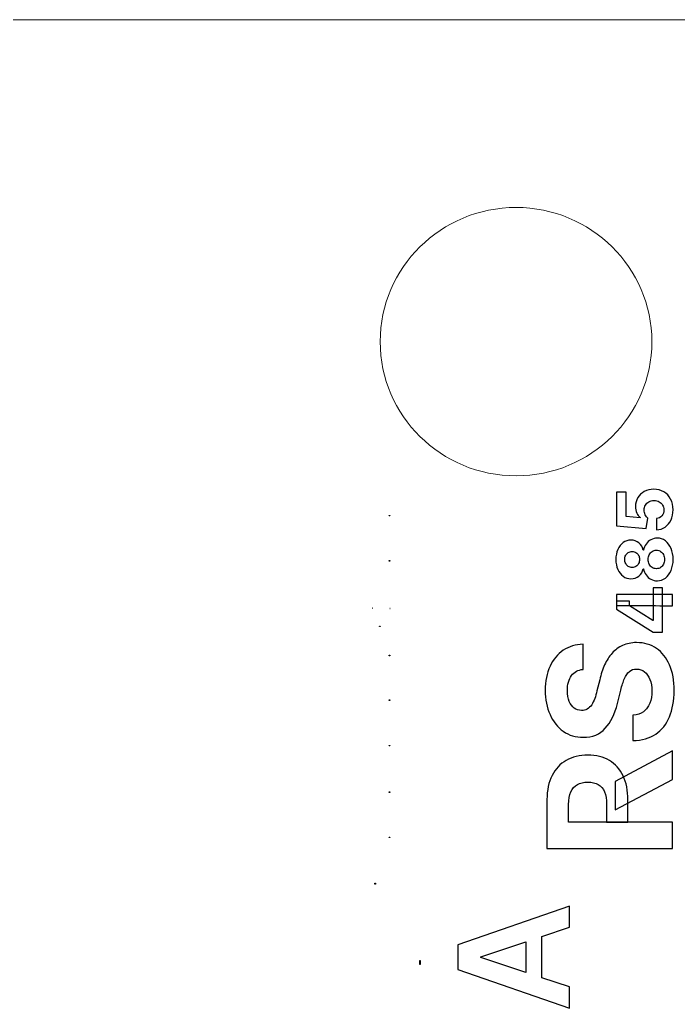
# Model space of a CAD drawing. Header units: millimetres. Extents: x -62 to 62, y -18 to 18.
# Drawn here: x 13.53 to 25.8, y 0.07 to 18.5 of the extents above; entities that cross this region are included whole.
import ezdxf
from ezdxf.lldxf.tags import DXFTag

# ---------------------------------------------------------------- set-up
doc = ezdxf.new("R2010")
doc.units = ezdxf.units.MM
doc.header["$MEASUREMENT"] = 0
doc.header["$XCLIPFRAME"] = 0
doc.layers.add('Layer 1', color=7, linetype='Continuous')
tags = doc.linetypes.add('New Line33', pattern=[0.2, 0.1, -0.1]).pattern_tags.tags
tags[6:7] = [DXFTag(74, 4), DXFTag(75, 0), DXFTag(340, '0'), DXFTag(46, 1.0), DXFTag(50, 0.0), DXFTag(44, 0.0), DXFTag(45, 0.0)]
tags[4:5] = [DXFTag(74, 4), DXFTag(75, 0), DXFTag(340, '0'), DXFTag(46, 1.0), DXFTag(50, 0.0), DXFTag(44, 0.0), DXFTag(45, 0.0)]
tags = doc.linetypes.add('New Line40', pattern=[0.2, 0.1, -0.1]).pattern_tags.tags
tags[6:7] = [DXFTag(74, 4), DXFTag(75, 0), DXFTag(340, '0'), DXFTag(46, 1.0), DXFTag(50, 0.0), DXFTag(44, 0.0), DXFTag(45, 0.0)]
tags[4:5] = [DXFTag(74, 4), DXFTag(75, 0), DXFTag(340, '0'), DXFTag(46, 1.0), DXFTag(50, 0.0), DXFTag(44, 0.0), DXFTag(45, 0.0)]
picture_1 = doc.add_image_def('image2.png', size_in_pixel=(57, 54))
picture_2 = doc.add_image_def('image3.png', size_in_pixel=(57, 54))
picture_3 = doc.add_image_def('image14.png', size_in_pixel=(56, 51))
picture_4 = doc.add_image_def('image15.png', size_in_pixel=(15, 16))
picture_5 = doc.add_image_def('image16.png', size_in_pixel=(56, 15))
picture_6 = doc.add_image_def('image17.png', size_in_pixel=(70, 34))
picture_7 = doc.add_image_def('image18.png', size_in_pixel=(57, 52))
picture_8 = doc.add_image_def('image19.png', size_in_pixel=(57, 52))
picture_9 = doc.add_image_def('image20.png', size_in_pixel=(56, 51))
picture_10 = doc.add_image_def('image21.png', size_in_pixel=(56, 51))
picture_11 = doc.add_image_def('image22.png', size_in_pixel=(76, 66))
picture_12 = doc.add_image_def('image47.png', size_in_pixel=(7, 388))

msp = doc.modelspace()

# ---------------------------------------------------------------- linework, layer by layer
at = {"layer": 'Layer 1', "color": 1, "linetype": 'New Line40', "lineweight": 5}
msp.add_open_spline([(50.7865, 18.4998), (50.7865, 18.4998), (-50.7902, 18.4998), (-50.7902, 18.4998)], degree=3, dxfattribs=at)
at = {"layer": 'Layer 1', "color": 1, "linetype": 'New Line33', "lineweight": 5}
msp.add_open_spline([(25.3066, 12.4991), (25.3066, 13.8804), (24.1731, 15.0003), (22.7747, 15.0003), (22.7747, 15.0003), (21.3763, 15.0003), (20.2428, 13.8804), (20.2428, 12.4991), (20.2428, 12.4991), (20.2428, 11.1176), (21.3763, 9.9979), (22.7747, 9.9979), (22.7747, 9.9979), (24.1731, 9.9979), (25.3066, 11.1176), (25.3066, 12.4991)], degree=3, knots=[0, 0, 0, 0, 0.2, 0.2, 0.2, 0.2, 0.4, 0.4, 0.4, 0.4, 0.6, 0.6, 0.6, 0.6, 1, 1, 1, 1], dxfattribs=at)
at = {"layer": 'Layer 1'}
for points, knots in [([(25.703, 9.3639), (25.703, 9.2931), (25.6898, 9.2299), (25.6634, 9.1744), (25.6634, 9.1744), (25.6369, 9.1193), (25.6006, 9.0755), (25.5544, 9.0432), (25.5544, 9.0432), (25.508, 9.0107), (25.4548, 8.9939), (25.3952, 8.9925), (25.3952, 8.9925), (25.3952, 8.9925), (25.3952, 9.2029), (25.3952, 9.2029), (25.3952, 9.2029), (25.4353, 9.2053), (25.4681, 9.222), (25.493, 9.2531), (25.493, 9.2531), (25.518, 9.2841), (25.5305, 9.3211), (25.5305, 9.3639), (25.5305, 9.3639), (25.5305, 9.3979), (25.523, 9.428), (25.5077, 9.454), (25.5077, 9.454), (25.4919, 9.4804), (25.4706, 9.5009), (25.4434, 9.5157), (25.4434, 9.5157), (25.4156, 9.5307), (25.3838, 9.5383), (25.3477, 9.5383), (25.3477, 9.5383), (25.3112, 9.5383), (25.2791, 9.5305), (25.2517, 9.5152), (25.2517, 9.5152), (25.2238, 9.5001), (25.202, 9.4792), (25.1866, 9.4525), (25.1866, 9.4525), (25.171, 9.4257), (25.163, 9.3952), (25.1628, 9.3608), (25.1628, 9.3608), (25.1628, 9.3308), (25.1691, 9.3016), (25.1816, 9.2732), (25.1816, 9.2732), (25.1942, 9.2451), (25.2109, 9.2232), (25.2327, 9.2075), (25.2327, 9.2075), (25.2327, 9.2075), (25.1977, 9.0145), (25.1977, 9.0145), (25.1977, 9.0145), (25.1977, 9.0145), (24.6499, 9.0632), (24.6499, 9.0632), (24.6499, 9.0632), (24.6499, 9.0632), (24.6499, 9.6905), (24.6499, 9.6905), (24.6499, 9.6905), (24.6499, 9.6905), (24.8295, 9.6905), (24.8295, 9.6905), (24.8295, 9.6905), (24.8295, 9.6905), (24.8295, 9.242), (24.8295, 9.242), (24.8295, 9.242), (24.8295, 9.242), (25.0895, 9.2155), (25.0895, 9.2155), (25.0895, 9.2155), (25.0895, 9.2155), (25.0895, 9.2216), (25.0895, 9.2216), (25.0895, 9.2216), (25.0638, 9.2396), (25.0428, 9.2668), (25.0256, 9.3032), (25.0256, 9.3032), (25.0087, 9.3396), (25.0002, 9.3804), (25.0002, 9.4255), (25.0002, 9.4255), (25.0002, 9.4873), (25.0152, 9.5424), (25.0445, 9.5908), (25.0445, 9.5908), (25.0738, 9.6392), (25.1146, 9.6776), (25.166, 9.7056), (25.166, 9.7056), (25.217, 9.7336), (25.2756, 9.7475), (25.3424, 9.7472), (25.3424, 9.7472), (25.4123, 9.7475), (25.4745, 9.7315), (25.5291, 9.6991), (25.5291, 9.6991), (25.5831, 9.6669), (25.6256, 9.6221), (25.657, 9.5643), (25.657, 9.5643), (25.6877, 9.5068), (25.703, 9.44), (25.703, 9.3639)], [0, 0, 0, 0, 0.0333333, 0.0333333, 0.0333333, 0.0333333, 0.0666667, 0.0666667, 0.0666667, 0.0666667, 0.1, 0.1, 0.1, 0.1, 0.1333333, 0.1333333, 0.1333333, 0.1333333, 0.1666667, 0.1666667, 0.1666667, 0.1666667, 0.2, 0.2, 0.2, 0.2, 0.2333333, 0.2333333, 0.2333333, 0.2333333, 0.2666667, 0.2666667, 0.2666667, 0.2666667, 0.3, 0.3, 0.3, 0.3, 0.3333333, 0.3333333, 0.3333333, 0.3333333, 0.3666667, 0.3666667, 0.3666667, 0.3666667, 0.4, 0.4, 0.4, 0.4, 0.4333333, 0.4333333, 0.4333333, 0.4333333, 0.4666667, 0.4666667, 0.4666667, 0.4666667, 0.5, 0.5, 0.5, 0.5, 0.5333333, 0.5333333, 0.5333333, 0.5333333, 0.5666667, 0.5666667, 0.5666667, 0.5666667, 0.6, 0.6, 0.6, 0.6, 0.6333333, 0.6333333, 0.6333333, 0.6333333, 0.6666667, 0.6666667, 0.6666667, 0.6666667, 0.7, 0.7, 0.7, 0.7, 0.7333333, 0.7333333, 0.7333333, 0.7333333, 0.7666667, 0.7666667, 0.7666667, 0.7666667, 0.8, 0.8, 0.8, 0.8, 0.8333333, 0.8333333, 0.8333333, 0.8333333, 0.8666667, 0.8666667, 0.8666667, 0.8666667, 0.9, 0.9, 0.9, 0.9, 0.9333333, 0.9333333, 0.9333333, 0.9333333, 1, 1, 1, 1]), ([(25.703, 8.4389), (25.703, 8.3617), (25.6902, 8.2931), (25.6648, 8.2329), (25.6648, 8.2329), (25.6391, 8.1732), (25.6041, 8.1263), (25.5598, 8.0921), (25.5598, 8.0921), (25.5156, 8.0581), (25.4655, 8.0411), (25.4091, 8.0411), (25.4091, 8.0411), (25.3659, 8.0411), (25.3263, 8.0508), (25.2902, 8.0701), (25.2902, 8.0701), (25.2535, 8.0899), (25.2235, 8.1165), (25.1992, 8.1503), (25.1992, 8.1503), (25.1749, 8.184), (25.1595, 8.2217), (25.1528, 8.2635), (25.1528, 8.2635), (25.1528, 8.2635), (25.1456, 8.2635), (25.1456, 8.2635), (25.1456, 8.2635), (25.1341, 8.2088), (25.1074, 8.1643), (25.0649, 8.1303), (25.0649, 8.1303), (25.022, 8.0961), (24.972, 8.0792), (24.9152, 8.0792), (24.9152, 8.0792), (24.8614, 8.0792), (24.8134, 8.0947), (24.7717, 8.1257), (24.7717, 8.1257), (24.7292, 8.1568), (24.6963, 8.1993), (24.672, 8.2535), (24.672, 8.2535), (24.6478, 8.308), (24.6357, 8.3697), (24.6357, 8.4389), (24.6357, 8.4389), (24.6357, 8.5081), (24.6478, 8.5697), (24.672, 8.6239), (24.672, 8.6239), (24.6967, 8.6783), (24.7299, 8.7211), (24.772, 8.7521), (24.772, 8.7521), (24.8141, 8.7832), (24.8616, 8.7989), (24.9152, 8.7992), (24.9152, 8.7992), (24.9724, 8.7989), (25.0224, 8.7815), (25.0649, 8.7471), (25.0649, 8.7471), (25.1074, 8.7127), (25.1341, 8.6685), (25.1456, 8.6148), (25.1456, 8.6148), (25.1456, 8.6148), (25.1528, 8.6148), (25.1528, 8.6148), (25.1528, 8.6148), (25.1595, 8.6559), (25.1749, 8.6932), (25.1992, 8.7265), (25.1992, 8.7265), (25.2235, 8.7603), (25.2535, 8.7871), (25.2902, 8.8068), (25.2902, 8.8068), (25.3263, 8.8268), (25.3659, 8.8369), (25.4091, 8.8373), (25.4091, 8.8373), (25.4655, 8.8369), (25.5156, 8.8197), (25.5598, 8.7857), (25.5598, 8.7857), (25.6041, 8.7516), (25.6391, 8.7045), (25.6648, 8.6444), (25.6648, 8.6444), (25.6902, 8.5845), (25.703, 8.5161), (25.703, 8.4389)], [0, 0, 0, 0, 0.04, 0.04, 0.04, 0.04, 0.08, 0.08, 0.08, 0.08, 0.12, 0.12, 0.12, 0.12, 0.16, 0.16, 0.16, 0.16, 0.2, 0.2, 0.2, 0.2, 0.24, 0.24, 0.24, 0.24, 0.28, 0.28, 0.28, 0.28, 0.32, 0.32, 0.32, 0.32, 0.36, 0.36, 0.36, 0.36, 0.4, 0.4, 0.4, 0.4, 0.44, 0.44, 0.44, 0.44, 0.48, 0.48, 0.48, 0.48, 0.52, 0.52, 0.52, 0.52, 0.56, 0.56, 0.56, 0.56, 0.6, 0.6, 0.6, 0.6, 0.64, 0.64, 0.64, 0.64, 0.68, 0.68, 0.68, 0.68, 0.72, 0.72, 0.72, 0.72, 0.76, 0.76, 0.76, 0.76, 0.8, 0.8, 0.8, 0.8, 0.84, 0.84, 0.84, 0.84, 0.88, 0.88, 0.88, 0.88, 0.92, 0.92, 0.92, 0.92, 1, 1, 1, 1]), ([(25.0773, 8.4389), (25.0773, 8.4676), (25.0716, 8.4932), (25.0599, 8.5156), (25.0599, 8.5156), (25.0478, 8.538), (25.0317, 8.5555), (25.0106, 8.5681), (25.0106, 8.5681), (24.9896, 8.5809), (24.9653, 8.5872), (24.9382, 8.5872), (24.9382, 8.5872), (24.911, 8.5872), (24.8874, 8.5809), (24.867, 8.5681), (24.867, 8.5681), (24.8464, 8.5555), (24.8303, 8.5381), (24.8188, 8.5161), (24.8188, 8.5161), (24.8071, 8.494), (24.801, 8.4683), (24.801, 8.4389), (24.801, 8.4389), (24.801, 8.4099), (24.8071, 8.3841), (24.8188, 8.3617), (24.8188, 8.3617), (24.8303, 8.3393), (24.8464, 8.3219), (24.867, 8.3092), (24.867, 8.3092), (24.8874, 8.2968), (24.911, 8.2905), (24.9382, 8.2905), (24.9382, 8.2905), (24.9653, 8.2905), (24.9896, 8.2969), (25.0106, 8.3096), (25.0106, 8.3096), (25.0317, 8.3224), (25.0478, 8.3399), (25.0599, 8.3623), (25.0599, 8.3623), (25.0716, 8.3847), (25.0773, 8.4101), (25.0773, 8.4389)], [0, 0, 0, 0, 0.0769231, 0.0769231, 0.0769231, 0.0769231, 0.1538462, 0.1538462, 0.1538462, 0.1538462, 0.2307692, 0.2307692, 0.2307692, 0.2307692, 0.3076923, 0.3076923, 0.3076923, 0.3076923, 0.3846154, 0.3846154, 0.3846154, 0.3846154, 0.4615385, 0.4615385, 0.4615385, 0.4615385, 0.5384615, 0.5384615, 0.5384615, 0.5384615, 0.6153846, 0.6153846, 0.6153846, 0.6153846, 0.6923077, 0.6923077, 0.6923077, 0.6923077, 0.7692308, 0.7692308, 0.7692308, 0.7692308, 0.8461538, 0.8461538, 0.8461538, 0.8461538, 1, 1, 1, 1]), ([(25.5416, 8.4389), (25.5416, 8.4733), (25.5355, 8.5033), (25.523, 8.5291), (25.523, 8.5291), (25.5102, 8.5548), (25.4924, 8.5749), (25.4702, 8.5892), (25.4702, 8.5892), (25.4474, 8.604), (25.4212, 8.6113), (25.3919, 8.6113), (25.3919, 8.6113), (25.362, 8.6113), (25.3352, 8.6037), (25.3123, 8.5888), (25.3123, 8.5888), (25.2891, 8.5737), (25.271, 8.5533), (25.2578, 8.5276), (25.2578, 8.5276), (25.2441, 8.5019), (25.2374, 8.4724), (25.2374, 8.4389), (25.2374, 8.4389), (25.2374, 8.4059), (25.2441, 8.3763), (25.2578, 8.3503), (25.2578, 8.3503), (25.271, 8.3241), (25.2891, 8.3036), (25.3123, 8.2885), (25.3123, 8.2885), (25.3352, 8.2739), (25.362, 8.2665), (25.3919, 8.2665), (25.3919, 8.2665), (25.4212, 8.2665), (25.4474, 8.2737), (25.4702, 8.2881), (25.4702, 8.2881), (25.4924, 8.3024), (25.5102, 8.3227), (25.523, 8.3487), (25.523, 8.3487), (25.5355, 8.3748), (25.5416, 8.4048), (25.5416, 8.4389)], [0, 0, 0, 0, 0.0769231, 0.0769231, 0.0769231, 0.0769231, 0.1538462, 0.1538462, 0.1538462, 0.1538462, 0.2307692, 0.2307692, 0.2307692, 0.2307692, 0.3076923, 0.3076923, 0.3076923, 0.3076923, 0.3846154, 0.3846154, 0.3846154, 0.3846154, 0.4615385, 0.4615385, 0.4615385, 0.4615385, 0.5384615, 0.5384615, 0.5384615, 0.5384615, 0.6153846, 0.6153846, 0.6153846, 0.6153846, 0.6923077, 0.6923077, 0.6923077, 0.6923077, 0.7692308, 0.7692308, 0.7692308, 0.7692308, 0.8461538, 0.8461538, 0.8461538, 0.8461538, 1, 1, 1, 1]), ([(25.5063, 7.0841), (25.5063, 7.0841), (25.3331, 7.0841), (25.3331, 7.0841), (25.3331, 7.0841), (25.3331, 7.0841), (24.6499, 7.5126), (24.6499, 7.5126), (24.6499, 7.5126), (24.6499, 7.5126), (24.6499, 7.66), (24.6499, 7.66), (24.6499, 7.66), (24.6499, 7.66), (24.8892, 7.66), (24.8892, 7.66), (24.8892, 7.66), (24.8892, 7.66), (24.8892, 7.5728), (24.8892, 7.5728), (24.8892, 7.5728), (24.8892, 7.5728), (25.322, 7.3026), (25.322, 7.3026), (25.322, 7.3026), (25.322, 7.3026), (25.3303, 7.3026), (25.3303, 7.3026), (25.3303, 7.3026), (25.3303, 7.3026), (25.3303, 7.9114), (25.3303, 7.9114), (25.3303, 7.9114), (25.3303, 7.9114), (25.5063, 7.9114), (25.5063, 7.9114), (25.5063, 7.9114), (25.5063, 7.9114), (25.5063, 7.0841), (25.5063, 7.0841)], [0, 0, 0, 0, 0.0909091, 0.0909091, 0.0909091, 0.0909091, 0.1818182, 0.1818182, 0.1818182, 0.1818182, 0.2727273, 0.2727273, 0.2727273, 0.2727273, 0.3636364, 0.3636364, 0.3636364, 0.3636364, 0.4545455, 0.4545455, 0.4545455, 0.4545455, 0.5454545, 0.5454545, 0.5454545, 0.5454545, 0.6363636, 0.6363636, 0.6363636, 0.6363636, 0.7272727, 0.7272727, 0.7272727, 0.7272727, 0.8181818, 0.8181818, 0.8181818, 0.8181818, 1, 1, 1, 1]), ([(25.6887, 7.5768), (25.6887, 7.5768), (25.4535, 7.5768), (25.4535, 7.5768), (25.4535, 7.5768), (25.4535, 7.5768), (25.3767, 7.5808), (25.3767, 7.5808), (25.3767, 7.5808), (25.3767, 7.5808), (24.6499, 7.5808), (24.6499, 7.5808), (24.6499, 7.5808), (24.6499, 7.5808), (24.6499, 7.7842), (24.6499, 7.7842), (24.6499, 7.7842), (24.6499, 7.7842), (25.6887, 7.7842), (25.6887, 7.7842), (25.6887, 7.7842), (25.6887, 7.7842), (25.6887, 7.5768), (25.6887, 7.5768)], [0, 0, 0, 0, 0.1428571, 0.1428571, 0.1428571, 0.1428571, 0.2857143, 0.2857143, 0.2857143, 0.2857143, 0.4285714, 0.4285714, 0.4285714, 0.4285714, 0.5714286, 0.5714286, 0.5714286, 0.5714286, 0.7142857, 0.7142857, 0.7142857, 0.7142857, 1, 1, 1, 1]), ([(24.0236, 6.3893), (23.9314, 6.3802), (23.86, 6.3416), (23.8089, 6.2732), (23.8089, 6.2732), (23.7578, 6.2048), (23.7325, 6.112), (23.7325, 5.9948), (23.7325, 5.9948), (23.7325, 5.915), (23.7439, 5.8478), (23.7667, 5.7929), (23.7667, 5.7929), (23.7889, 5.738), (23.8197, 5.696), (23.8593, 5.6666), (23.8593, 5.6666), (23.8989, 5.6381), (23.9436, 5.6238), (23.9939, 5.6238), (23.9939, 5.6238), (24.0357, 5.6222), (24.072, 5.6309), (24.1035, 5.6497), (24.1035, 5.6497), (24.1345, 5.6693), (24.1618, 5.696), (24.1846, 5.7297), (24.1846, 5.7297), (24.2063, 5.7636), (24.2261, 5.8026), (24.2428, 5.847), (24.2428, 5.847), (24.2586, 5.8913), (24.2725, 5.9388), (24.2838, 5.989), (24.2838, 5.989), (24.2838, 5.989), (24.3339, 6.1965), (24.3339, 6.1965), (24.3339, 6.1965), (24.3567, 6.2973), (24.3871, 6.3897), (24.4253, 6.4738), (24.4253, 6.4738), (24.4635, 6.5581), (24.5103, 6.631), (24.5656, 6.6926), (24.5656, 6.6926), (24.6214, 6.7542), (24.6867, 6.802), (24.762, 6.8358), (24.762, 6.8358), (24.8373, 6.8704), (24.9239, 6.8881), (25.0209, 6.8888), (25.0209, 6.8888), (25.1641, 6.8881), (25.2881, 6.852), (25.393, 6.7805), (25.393, 6.7805), (25.4973, 6.71), (25.5785, 6.6077), (25.6362, 6.4738), (25.6362, 6.4738), (25.6935, 6.3409), (25.7219, 6.1804), (25.7219, 5.9925), (25.7219, 5.9925), (25.7219, 5.8061), (25.6931, 5.6437), (25.6352, 5.5054), (25.6352, 5.5054), (25.5774, 5.3678), (25.4917, 5.2604), (25.3784, 5.1829), (25.3784, 5.1829), (25.2641, 5.1062), (25.1231, 5.0661), (24.9549, 5.0622), (24.9549, 5.0622), (24.9549, 5.0622), (24.9549, 5.5346), (24.9549, 5.5346), (24.9549, 5.5346), (25.033, 5.54), (25.0988, 5.5621), (25.1513, 5.6012), (25.1513, 5.6012), (25.2031, 5.641), (25.242, 5.6941), (25.2688, 5.7602), (25.2688, 5.7602), (25.2945, 5.8272), (25.3077, 5.9026), (25.3077, 5.9868), (25.3077, 5.9868), (25.3077, 6.0696), (25.2952, 6.1413), (25.271, 6.2022), (25.271, 6.2022), (25.2467, 6.2638), (25.2127, 6.3116), (25.1695, 6.3454), (25.1695, 6.3454), (25.1259, 6.3792), (25.0764, 6.3961), (25.0198, 6.3961), (25.0198, 6.3961), (24.9674, 6.3961), (24.9234, 6.3806), (24.8874, 6.3498), (24.8874, 6.3498), (24.8516, 6.3198), (24.8213, 6.2754), (24.7963, 6.2168), (24.7963, 6.2168), (24.7709, 6.159), (24.7481, 6.088), (24.7277, 6.0037), (24.7277, 6.0037), (24.7277, 6.0037), (24.6639, 5.7524), (24.6639, 5.7524), (24.6639, 5.7524), (24.616, 5.5576), (24.5409, 5.404), (24.4389, 5.2912), (24.4389, 5.2912), (24.3371, 5.1784), (24.1996, 5.1225), (24.0271, 5.1232), (24.0271, 5.1232), (23.8854, 5.1225), (23.7618, 5.1596), (23.6561, 5.2348), (23.6561, 5.2348), (23.5504, 5.3108), (23.4679, 5.4148), (23.4083, 5.5472), (23.4083, 5.5472), (23.349, 5.6794), (23.3193, 5.8297), (23.3193, 5.9981), (23.3193, 5.9981), (23.3193, 6.1694), (23.349, 6.319), (23.4083, 6.4469), (23.4083, 6.4469), (23.4679, 6.5754), (23.5504, 6.6753), (23.6561, 6.7468), (23.6561, 6.7468), (23.7618, 6.8182), (23.8843, 6.855), (24.0236, 6.8573), (24.0236, 6.8573), (24.0236, 6.8573), (24.0236, 6.3893), (24.0236, 6.3893)], [0, 0, 0, 0, 0.0243902, 0.0243902, 0.0243902, 0.0243902, 0.0487805, 0.0487805, 0.0487805, 0.0487805, 0.0731707, 0.0731707, 0.0731707, 0.0731707, 0.097561, 0.097561, 0.097561, 0.097561, 0.1219512, 0.1219512, 0.1219512, 0.1219512, 0.1463415, 0.1463415, 0.1463415, 0.1463415, 0.1707317, 0.1707317, 0.1707317, 0.1707317, 0.195122, 0.195122, 0.195122, 0.195122, 0.2195122, 0.2195122, 0.2195122, 0.2195122, 0.2439024, 0.2439024, 0.2439024, 0.2439024, 0.2682927, 0.2682927, 0.2682927, 0.2682927, 0.2926829, 0.2926829, 0.2926829, 0.2926829, 0.3170732, 0.3170732, 0.3170732, 0.3170732, 0.3414634, 0.3414634, 0.3414634, 0.3414634, 0.3658537, 0.3658537, 0.3658537, 0.3658537, 0.3902439, 0.3902439, 0.3902439, 0.3902439, 0.4146341, 0.4146341, 0.4146341, 0.4146341, 0.4390244, 0.4390244, 0.4390244, 0.4390244, 0.4634146, 0.4634146, 0.4634146, 0.4634146, 0.4878049, 0.4878049, 0.4878049, 0.4878049, 0.5121951, 0.5121951, 0.5121951, 0.5121951, 0.5365854, 0.5365854, 0.5365854, 0.5365854, 0.5609756, 0.5609756, 0.5609756, 0.5609756, 0.5853659, 0.5853659, 0.5853659, 0.5853659, 0.6097561, 0.6097561, 0.6097561, 0.6097561, 0.6341463, 0.6341463, 0.6341463, 0.6341463, 0.6585366, 0.6585366, 0.6585366, 0.6585366, 0.6829268, 0.6829268, 0.6829268, 0.6829268, 0.7073171, 0.7073171, 0.7073171, 0.7073171, 0.7317073, 0.7317073, 0.7317073, 0.7317073, 0.7560976, 0.7560976, 0.7560976, 0.7560976, 0.7804878, 0.7804878, 0.7804878, 0.7804878, 0.804878, 0.804878, 0.804878, 0.804878, 0.8292683, 0.8292683, 0.8292683, 0.8292683, 0.8536585, 0.8536585, 0.8536585, 0.8536585, 0.8780488, 0.8780488, 0.8780488, 0.8780488, 0.902439, 0.902439, 0.902439, 0.902439, 0.9268293, 0.9268293, 0.9268293, 0.9268293, 0.9512195, 0.9512195, 0.9512195, 0.9512195, 1, 1, 1, 1]), ([(25.6887, 3.0531), (25.6887, 3.0531), (23.3514, 3.0531), (23.3514, 3.0531), (23.3514, 3.0531), (23.3514, 3.0531), (23.3514, 3.9641), (23.3514, 3.9641), (23.3514, 3.9641), (23.3514, 4.1385), (23.3829, 4.2873), (23.4461, 4.4106), (23.4461, 4.4106), (23.5085, 4.5346), (23.5971, 4.629), (23.7118, 4.6936), (23.7118, 4.6936), (23.826, 4.759), (23.9603, 4.7917), (24.115, 4.7917), (24.115, 4.7917), (24.2699, 4.7917), (24.4035, 4.7586), (24.5153, 4.6925), (24.5153, 4.6925), (24.6266, 4.6264), (24.7117, 4.5305), (24.7709, 4.4049), (24.7709, 4.4049), (24.8306, 4.2802), (24.8603, 4.1292), (24.8603, 3.9517), (24.8603, 3.9517), (24.8603, 3.9517), (24.8603, 3.5413), (24.8603, 3.5413), (24.8603, 3.5413), (24.8603, 3.5413), (24.4628, 3.5413), (24.4628, 3.5413), (24.4628, 3.5413), (24.4628, 3.5413), (24.4628, 3.8728), (24.4628, 3.8728), (24.4628, 3.8728), (24.4628, 3.966), (24.45, 4.0434), (24.4242, 4.105), (24.4242, 4.105), (24.3981, 4.1666), (24.3595, 4.2125), (24.3078, 4.2426), (24.3078, 4.2426), (24.256, 4.2734), (24.1918, 4.2888), (24.115, 4.2888), (24.115, 4.2888), (24.0371, 4.2888), (23.9718, 4.2734), (23.9186, 4.2426), (23.9186, 4.2426), (23.8654, 4.2125), (23.8251, 4.1664), (23.7975, 4.104), (23.7975, 4.104), (23.7693, 4.0424), (23.7554, 3.9645), (23.7554, 3.8705), (23.7554, 3.8705), (23.7554, 3.8705), (23.7554, 3.5413), (23.7554, 3.5413), (23.7554, 3.5413), (23.7554, 3.5413), (25.6887, 3.5413), (25.6887, 3.5413), (25.6887, 3.5413), (25.6887, 3.5413), (25.6887, 3.0531), (25.6887, 3.0531)], [0, 0, 0, 0, 0.047619, 0.047619, 0.047619, 0.047619, 0.0952381, 0.0952381, 0.0952381, 0.0952381, 0.1428571, 0.1428571, 0.1428571, 0.1428571, 0.1904762, 0.1904762, 0.1904762, 0.1904762, 0.2380952, 0.2380952, 0.2380952, 0.2380952, 0.2857143, 0.2857143, 0.2857143, 0.2857143, 0.3333333, 0.3333333, 0.3333333, 0.3333333, 0.3809524, 0.3809524, 0.3809524, 0.3809524, 0.4285714, 0.4285714, 0.4285714, 0.4285714, 0.4761905, 0.4761905, 0.4761905, 0.4761905, 0.5238095, 0.5238095, 0.5238095, 0.5238095, 0.5714286, 0.5714286, 0.5714286, 0.5714286, 0.6190476, 0.6190476, 0.6190476, 0.6190476, 0.6666667, 0.6666667, 0.6666667, 0.6666667, 0.7142857, 0.7142857, 0.7142857, 0.7142857, 0.7619048, 0.7619048, 0.7619048, 0.7619048, 0.8095238, 0.8095238, 0.8095238, 0.8095238, 0.8571429, 0.8571429, 0.8571429, 0.8571429, 0.9047619, 0.9047619, 0.9047619, 0.9047619, 1, 1, 1, 1]), ([(24.6249, 4.3001), (24.6249, 4.3001), (25.6887, 4.874), (25.6887, 4.874), (25.6887, 4.874), (25.6887, 4.874), (25.6887, 4.335), (25.6887, 4.335), (25.6887, 4.335), (25.6887, 4.335), (24.6249, 3.7736), (24.6249, 3.7736), (24.6249, 3.7736), (24.6249, 3.7736), (24.6249, 4.3001), (24.6249, 4.3001)], [0, 0, 0, 0, 0.2, 0.2, 0.2, 0.2, 0.4, 0.4, 0.4, 0.4, 0.6, 0.6, 0.6, 0.6, 1, 1, 1, 1]), ([(23.2572, 1.411), (23.2572, 1.411), (23.2572, 0.6393), (23.2572, 0.6393), (23.2572, 0.6393), (23.2572, 0.6393), (23.7696, 0.4695), (23.7696, 0.4695), (23.7696, 0.4695), (23.7696, 0.4695), (23.7696, 0.0727), (23.7696, 0.0727), (23.7696, 0.0727), (23.7696, 0.0727), (21.6916, 0.7953), (21.6916, 0.7953), (21.6916, 0.7953), (21.6916, 0.7953), (21.6916, 1.2543), (21.6916, 1.2543), (21.6916, 1.2543), (21.6916, 1.2543), (23.7696, 1.9779), (23.7696, 1.9779), (23.7696, 1.9779), (23.7696, 1.9779), (23.7696, 1.581), (23.7696, 1.581), (23.7696, 1.581), (23.7696, 1.581), (23.2572, 1.411), (23.2572, 1.411)], [0, 0, 0, 0, 0.1111111, 0.1111111, 0.1111111, 0.1111111, 0.2222222, 0.2222222, 0.2222222, 0.2222222, 0.3333333, 0.3333333, 0.3333333, 0.3333333, 0.4444444, 0.4444444, 0.4444444, 0.4444444, 0.5555556, 0.5555556, 0.5555556, 0.5555556, 0.6666667, 0.6666667, 0.6666667, 0.6666667, 0.7777778, 0.7777778, 0.7777778, 0.7777778, 1, 1, 1, 1]), ([(22.9548, 0.7395), (22.9548, 0.7395), (22.9548, 1.3106), (22.9548, 1.3106), (22.9548, 1.3106), (22.9548, 1.3106), (22.1179, 1.0329), (22.1179, 1.0329), (22.1179, 1.0329), (22.1179, 1.0329), (22.1179, 1.0169), (22.1179, 1.0169), (22.1179, 1.0169), (22.1179, 1.0169), (22.9548, 0.7395), (22.9548, 0.7395)], [0, 0, 0, 0, 0.2, 0.2, 0.2, 0.2, 0.4, 0.4, 0.4, 0.4, 0.6, 0.6, 0.6, 0.6, 1, 1, 1, 1])]:
    msp.add_open_spline(points, degree=3, knots=knots, dxfattribs=at)

# ---------------------------------------------------------------- pictures from other files: only their frames are drawn
image = msp.add_image(picture_3, insert=(20.1232, 8.6785), size_in_units=(0.7778, 0.7083), dxfattribs=at)
image.set_boundary_path([(20.123, 8.678), (20.913, 9.388)])
image.dxf.flags = 3
at = {"layer": 'Layer 1', "color": 0}
image = msp.add_image(picture_1, insert=(20.1232, 7.782), size_in_units=(0.7917, 0.75), dxfattribs=at)
image.set_boundary_path([(20.123, 7.782), (20.928, 8.54)])
image.dxf.flags = 3
at = {"layer": 'Layer 1'}
image = msp.add_image(picture_4, insert=(19.8142, 7.4206), size_in_units=(0.2083, 0.2222), dxfattribs=at)
image.set_boundary_path([(19.814, 7.42), (20.033, 7.651)])
image.dxf.flags = 3
image = msp.add_image(picture_5, insert=(20.1336, 7.4286), size_in_units=(0.7778, 0.2083), dxfattribs=at)
image.set_boundary_path([(20.134, 7.429), (20.913, 7.642)])
image.dxf.flags = 3
image = msp.add_image(picture_6, insert=(19.9468, 6.8261), size_in_units=(0.9722, 0.4722), dxfattribs=at)
image.set_boundary_path([(19.947, 6.826), (20.924, 7.304)])
image.dxf.flags = 3
image = msp.add_image(picture_7, insert=(20.1232, 6.0209), size_in_units=(0.7917, 0.7222), dxfattribs=at)
image.set_boundary_path([(20.123, 6.021), (20.928, 6.743)])
image.dxf.flags = 3
image = msp.add_image(picture_8, insert=(20.1232, 5.1776), size_in_units=(0.7917, 0.7222), dxfattribs=at)
image.set_boundary_path([(20.123, 5.178), (20.928, 5.913)])
image.dxf.flags = 3
image = msp.add_image(picture_9, insert=(20.1232, 4.3308), size_in_units=(0.7778, 0.7083), dxfattribs=at)
image.set_boundary_path([(20.123, 4.331), (20.913, 5.04)])
image.dxf.flags = 3
image = msp.add_image(picture_10, insert=(20.1232, 3.453), size_in_units=(0.7778, 0.7083), dxfattribs=at)
image.set_boundary_path([(20.123, 3.453), (20.913, 4.162)])
image.dxf.flags = 3
at = {"layer": 'Layer 1', "color": 0}
image = msp.add_image(picture_2, insert=(20.1232, 2.5565), size_in_units=(0.7917, 0.75), dxfattribs=at)
image.set_boundary_path([(20.123, 2.557), (20.928, 3.314)])
image.dxf.flags = 3
at = {"layer": 'Layer 1'}
image = msp.add_image(picture_11, insert=(19.8596, 1.5125), size_in_units=(1.0556, 0.9167), dxfattribs=at)
image.set_boundary_path([(19.86, 1.512), (20.927, 2.436)])
image.dxf.flags = 3
image = msp.add_image(picture_12, insert=(20.6898, -4.4838), size_in_units=(0.0972, 5.3889), dxfattribs=at)
image.set_boundary_path([(20.69, -4.484), (20.796, 0.914)])
image.dxf.flags = 3

doc.saveas('drawing.dxf')
